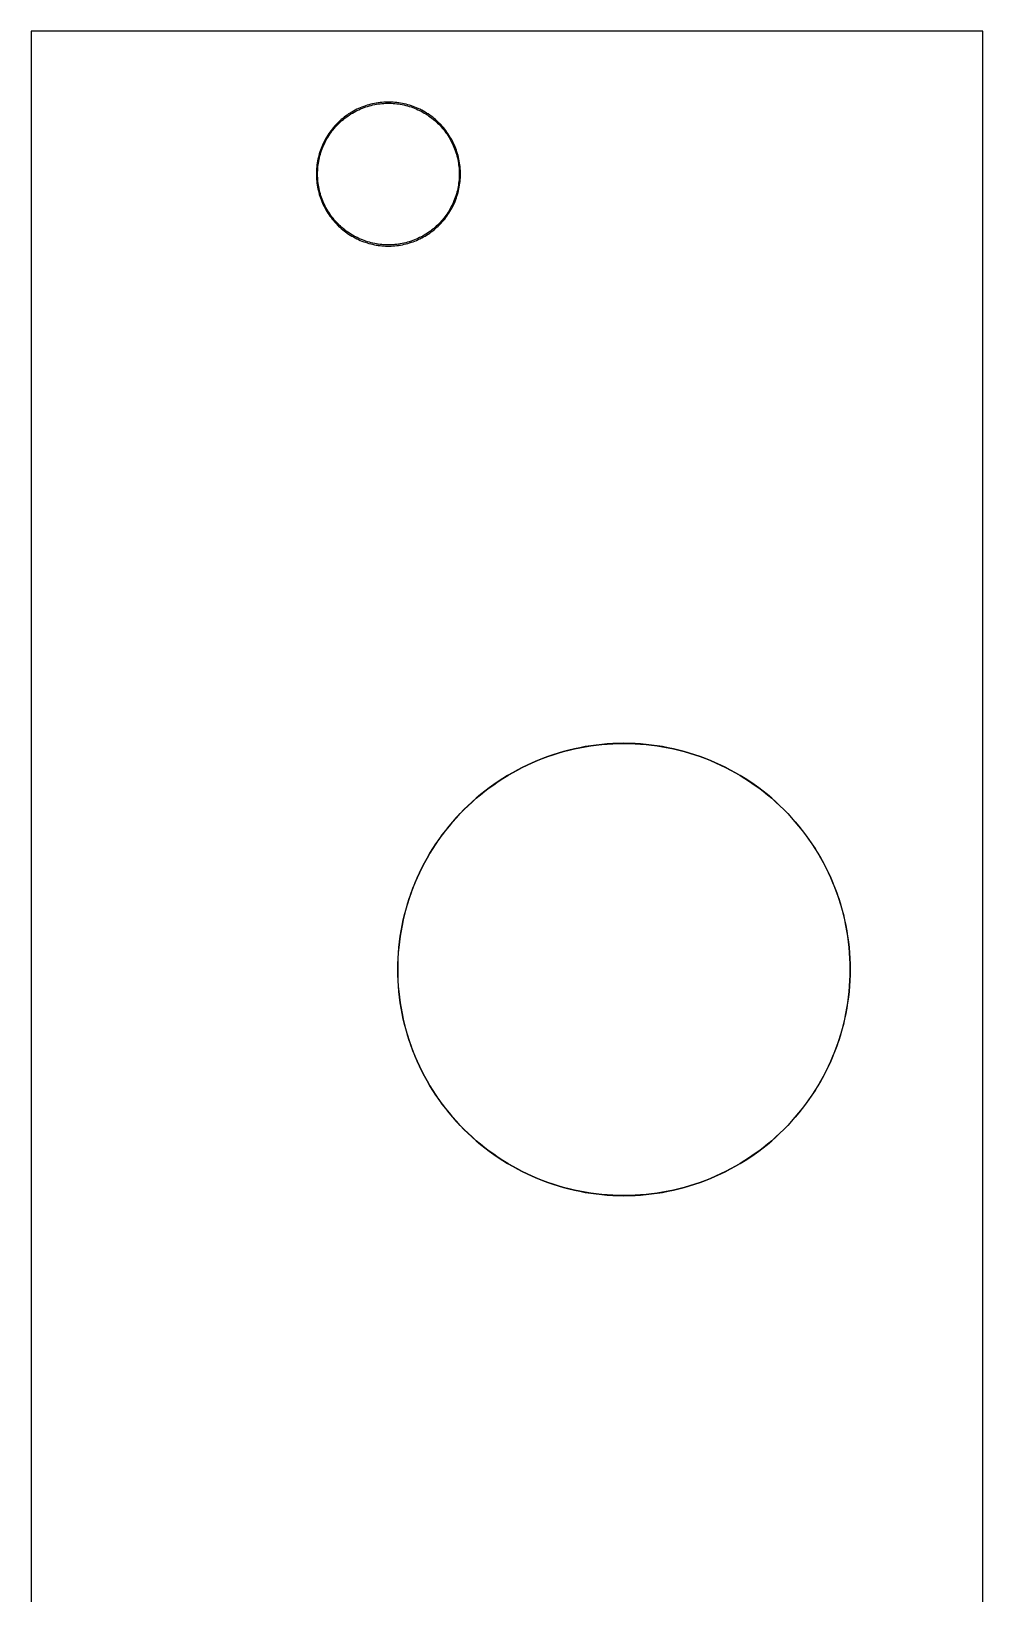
# Model space of a CAD drawing. Extents: x 4 to 24, y 9 to 138.
# Drawn here: x 3.97 to 23.95, y 104.93 to 137.75 of the extents above; entities that cross this region are included whole.
import ezdxf

# ---------------------------------------------------------------- set-up
doc = ezdxf.new("R2010")
doc.units = 0

msp = doc.modelspace()

# ---------------------------------------------------------------- linework, layer by layer
at = {"color": 5, "true_color": 0x0000ff}
msp.add_polyline3d([(23.94788, 9.25398, 0), (23.94788, 137.7541, 0), (3.96798, 137.7541, 0), (3.96798, 9.25398, 0), (23.94788, 9.25398, 0)], close=True, dxfattribs=at)
at = {"color": 34, "true_color": 0x008000}
for points in [[(3.96799, 9.25398, 0), (23.94788, 9.25398, 0), (23.94788, 137.75411, 0), (3.96799, 137.75411, 0), (3.96799, 9.25398, 0)], [(11.44828, 136.26693, 0), (11.40942, 136.26592, 0), (11.37056, 136.26388, 0), (11.3317, 136.26083, 0), (11.29309, 136.25676, 0), (11.25423, 136.25169, 0), (11.2503, 136.25107, 0), (11.21589, 136.2456, 0), (11.21587, 136.2456, 0), (11.21195, 136.24497, 0), (11.17359, 136.23786, 0), (11.13549, 136.22998, 0), (11.09765, 136.22084, 0), (11.06006, 136.21094, 0), (11.02272, 136.20002, 0), (10.98563, 136.18808, 0), (10.9488, 136.17512, 0), (10.91248, 136.16115, 0), (10.87641, 136.14642, 0), (10.84085, 136.13067, 0), (10.80555, 136.11416, 0), (10.77075, 136.09664, 0), (10.76721, 136.09483, 0), (10.73292, 136.07629, 0), (10.69914, 136.05699, 0), (10.66586, 136.03666, 0), (10.6331, 136.01584, 0), (10.60084, 135.99374, 0), (10.56909, 135.97114, 0), (10.5381, 135.94751, 0), (10.50788, 135.92312, 0), (10.4779, 135.89797, 0), (10.44895, 135.87233, 0), (10.4205, 135.84566, 0), (10.39281, 135.81823, 0), (10.39, 135.81541, 0), (10.36308, 135.78722, 0), (10.33666, 135.75852, 0), (10.31126, 135.72906, 0), (10.28637, 135.69909, 0), (10.26249, 135.66835, 0), (10.23938, 135.63711, 0), (10.21702, 135.60511, 0), (10.19569, 135.57259, 0), (10.17487, 135.53957, 0), (10.15531, 135.50604, 0), (10.13626, 135.47201, 0), (10.11822, 135.43746, 0), (10.11642, 135.43393, 0), (10.09939, 135.39886, 0), (10.08315, 135.36331, 0), (10.06791, 135.32749, 0), (10.05368, 135.29143, 0), (10.04022, 135.25486, 0), (10.02777, 135.21777, 0), (10.01634, 135.18069, 0), (10.00592, 135.1431, 0), (9.99653, 135.1055, 0), (9.9879, 135.0674, 0), (9.98028, 135.02905, 0), (9.97392, 134.9907, 0), (9.97331, 134.98677, 0), (9.96772, 134.94842, 0), (9.96313, 134.90956, 0), (9.95959, 134.87095, 0), (9.95705, 134.83209, 0), (9.95553, 134.79297, 0), (9.95501, 134.75411, 0), (9.95553, 134.71525, 0), (9.95705, 134.67613, 0), (9.95959, 134.63727, 0), (9.96313, 134.59866, 0), (9.96772, 134.5598, 0), (9.97331, 134.52144, 0), (9.97392, 134.51751, 0), (9.98028, 134.47916, 0), (9.9879, 134.44081, 0), (9.99653, 134.40271, 0), (10.00592, 134.36511, 0), (10.01634, 134.32753, 0), (10.02777, 134.29043, 0), (10.04022, 134.25335, 0), (10.05368, 134.21678, 0), (10.06791, 134.18071, 0), (10.08315, 134.1449, 0), (10.09939, 134.10934, 0), (10.11642, 134.07428, 0), (10.11822, 134.07075, 0), (10.13626, 134.0362, 0), (10.15531, 134.00217, 0), (10.17487, 133.96864, 0), (10.19569, 133.93562, 0), (10.21702, 133.90311, 0), (10.23938, 133.8711, 0), (10.26249, 133.83985, 0), (10.28637, 133.80913, 0), (10.31126, 133.77915, 0), (10.33666, 133.74968, 0), (10.36308, 133.72099, 0), (10.39, 133.6928, 0), (10.39281, 133.68999, 0), (10.4205, 133.66255, 0), (10.44895, 133.63587, 0), (10.4779, 133.61023, 0), (10.50788, 133.58508, 0), (10.5381, 133.5607, 0), (10.56909, 133.53708, 0), (10.60084, 133.51446, 0), (10.6331, 133.49237, 0), (10.66586, 133.47155, 0), (10.69914, 133.45123, 0), (10.73292, 133.43192, 0), (10.76721, 133.41337, 0), (10.77075, 133.41157, 0), (10.80555, 133.39405, 0), (10.84085, 133.37754, 0), (10.87641, 133.36179, 0), (10.91248, 133.34706, 0), (10.9488, 133.33309, 0), (10.98563, 133.32014, 0), (11.02272, 133.3082, 0), (11.06006, 133.29728, 0), (11.09765, 133.28737, 0), (11.13549, 133.27823, 0), (11.17359, 133.27035, 0), (11.21195, 133.26324, 0), (11.2503, 133.25714, 0), (11.25423, 133.25652, 0), (11.29309, 133.25144, 0), (11.3317, 133.24738, 0), (11.37056, 133.24433, 0), (11.40942, 133.2423, 0), (11.44828, 133.24127, 0), (11.4874, 133.24127, 0), (11.52626, 133.2423, 0), (11.56512, 133.24433, 0), (11.60399, 133.24738, 0), (11.64259, 133.25144, 0), (11.68146, 133.25652, 0), (11.68538, 133.25714, 0), (11.72373, 133.26324, 0), (11.76209, 133.27035, 0), (11.80019, 133.27823, 0), (11.83803, 133.28737, 0), (11.87563, 133.29728, 0), (11.91296, 133.3082, 0), (11.95005, 133.32014, 0), (11.98688, 133.33309, 0), (12.0232, 133.34706, 0), (12.05927, 133.36179, 0), (12.09483, 133.37754, 0), (12.13013, 133.39405, 0), (12.16493, 133.41157, 0), (12.16847, 133.41337, 0), (12.20276, 133.43192, 0), (12.23654, 133.45123, 0), (12.26982, 133.47155, 0), (12.30258, 133.49237, 0), (12.33484, 133.51446, 0), (12.36659, 133.53708, 0), (12.39758, 133.5607, 0), (12.42781, 133.58508, 0), (12.45778, 133.61023, 0), (12.48673, 133.63587, 0), (12.51518, 133.66255, 0), (12.54287, 133.68999, 0), (12.54568, 133.6928, 0), (12.5726, 133.72099, 0), (12.59902, 133.74968, 0), (12.62442, 133.77915, 0), (12.64931, 133.80913, 0), (12.67319, 133.83985, 0), (12.6963, 133.8711, 0), (12.71865, 133.90311, 0), (12.73999, 133.93562, 0), (12.76082, 133.96864, 0), (12.78037, 134.00217, 0), (12.79942, 134.0362, 0), (12.81746, 134.07075, 0), (12.81926, 134.07428, 0), (12.83628, 134.10934, 0), (12.85254, 134.1449, 0), (12.86778, 134.18071, 0), (12.882, 134.21678, 0), (12.89546, 134.25335, 0), (12.90791, 134.29043, 0), (12.91934, 134.32753, 0), (12.92975, 134.36511, 0), (12.93915, 134.40271, 0), (12.94779, 134.44081, 0), (12.95541, 134.47916, 0), (12.96176, 134.51751, 0), (12.96238, 134.52144, 0), (12.96797, 134.5598, 0), (12.97254, 134.59866, 0), (12.97609, 134.63727, 0), (12.97863, 134.67613, 0), (12.98016, 134.71525, 0), (12.98066, 134.75411, 0), (12.98016, 134.79297, 0), (12.97863, 134.83209, 0), (12.97609, 134.87095, 0), (12.97254, 134.90956, 0), (12.96797, 134.94842, 0), (12.96238, 134.98677, 0), (12.96176, 134.9907, 0), (12.95541, 135.02905, 0), (12.94779, 135.0674, 0), (12.93915, 135.1055, 0), (12.92975, 135.1431, 0), (12.91934, 135.18069, 0), (12.90791, 135.21777, 0), (12.89546, 135.25486, 0), (12.882, 135.29143, 0), (12.86778, 135.32749, 0), (12.85254, 135.36331, 0), (12.83628, 135.39886, 0), (12.81926, 135.43393, 0), (12.81746, 135.43746, 0), (12.79942, 135.47201, 0), (12.78037, 135.50604, 0), (12.76082, 135.53957, 0), (12.73999, 135.57259, 0), (12.71865, 135.60511, 0), (12.6963, 135.63711, 0), (12.67319, 135.66835, 0), (12.64931, 135.69909, 0), (12.62442, 135.72906, 0), (12.59902, 135.75852, 0), (12.5726, 135.78722, 0), (12.54568, 135.81541, 0), (12.54287, 135.81823, 0), (12.51518, 135.84566, 0), (12.48673, 135.87233, 0), (12.45778, 135.89797, 0), (12.42781, 135.92312, 0), (12.39758, 135.94751, 0), (12.36659, 135.97114, 0), (12.33484, 135.99374, 0), (12.30258, 136.01584, 0), (12.26982, 136.03666, 0), (12.23654, 136.05699, 0), (12.20276, 136.07629, 0), (12.16847, 136.09483, 0), (12.16493, 136.09664, 0), (12.13013, 136.11416, 0), (12.09483, 136.13067, 0), (12.05927, 136.14642, 0), (12.0232, 136.16115, 0), (11.98688, 136.17512, 0), (11.95005, 136.18808, 0), (11.91296, 136.20002, 0), (11.87563, 136.21094, 0), (11.83803, 136.22084, 0), (11.80019, 136.22998, 0), (11.76209, 136.23786, 0), (11.72373, 136.24497, 0), (11.71981, 136.2456, 0), (11.71979, 136.2456, 0), (11.68538, 136.25107, 0), (11.68146, 136.25169, 0), (11.64259, 136.25676, 0), (11.60399, 136.26083, 0), (11.56512, 136.26388, 0), (11.52626, 136.26592, 0), (11.4874, 136.26693, 0), (11.44828, 136.26693, 0)], [(11.56512, 133.26973, 0), (11.52626, 133.2677, 0), (11.4874, 133.26668, 0), (11.44828, 133.26668, 0), (11.40942, 133.2677, 0), (11.37056, 133.26973, 0), (11.3317, 133.27278, 0), (11.29309, 133.27684, 0), (11.25423, 133.28192, 0), (11.25421, 133.28192, 0), (11.2198, 133.2874, 0), (11.18144, 133.29451, 0), (11.14334, 133.30238, 0), (11.1055, 133.31153, 0), (11.06791, 133.32143, 0), (11.03057, 133.33236, 0), (10.99348, 133.34429, 0), (10.95665, 133.35725, 0), (10.92033, 133.37122, 0), (10.88426, 133.38595, 0), (10.8487, 133.4017, 0), (10.8134, 133.4182, 0), (10.78169, 133.43418, 0), (10.74785, 133.45247, 0), (10.71407, 133.47178, 0), (10.68079, 133.4921, 0), (10.64803, 133.51292, 0), (10.61577, 133.53502, 0), (10.58402, 133.55762, 0), (10.55303, 133.58125, 0), (10.52281, 133.60563, 0), (10.49283, 133.63077, 0), (10.46388, 133.65643, 0), (10.43543, 133.6831, 0), (10.4101, 133.7082, 0), (10.38363, 133.73592, 0), (10.35721, 133.76462, 0), (10.33181, 133.79409, 0), (10.30692, 133.82406, 0), (10.28304, 133.85479, 0), (10.25993, 133.88603, 0), (10.23758, 133.91803, 0), (10.21624, 133.95055, 0), (10.19542, 133.98356, 0), (10.17586, 134.0171, 0), (10.15681, 134.05113, 0), (10.14019, 134.08294, 0), (10.12356, 134.11719, 0), (10.1073, 134.15275, 0), (10.09206, 134.18856, 0), (10.07784, 134.22462, 0), (10.06438, 134.26121, 0), (10.05193, 134.29829, 0), (10.0405, 134.33537, 0), (10.03009, 134.37297, 0), (10.02069, 134.41056, 0), (10.01205, 134.44865, 0), (10.00442, 134.48701, 0), (9.99856, 134.52245, 0), (9.99311, 134.5598, 0), (9.98855, 134.59866, 0), (9.98499, 134.63727, 0), (9.98245, 134.67613, 0), (9.98093, 134.71525, 0), (9.98042, 134.75411, 0), (9.98093, 134.79297, 0), (9.98245, 134.83209, 0), (9.98499, 134.87095, 0), (9.98855, 134.90956, 0), (9.99311, 134.94842, 0), (9.99857, 134.98583, 0), (10.00442, 135.0212, 0), (10.01205, 135.05955, 0), (10.02069, 135.09764, 0), (10.03009, 135.13525, 0), (10.0405, 135.17284, 0), (10.05193, 135.20992, 0), (10.06438, 135.247, 0), (10.07784, 135.28358, 0), (10.09206, 135.31965, 0), (10.1073, 135.35546, 0), (10.12356, 135.39102, 0), (10.14018, 135.42526, 0), (10.15681, 135.45707, 0), (10.17586, 135.49112, 0), (10.19542, 135.52464, 0), (10.21624, 135.55766, 0), (10.23758, 135.59018, 0), (10.25993, 135.62217, 0), (10.28304, 135.65342, 0), (10.30692, 135.68416, 0), (10.33181, 135.71413, 0), (10.35721, 135.74359, 0), (10.38363, 135.77229, 0), (10.41009, 135.8, 0), (10.43543, 135.82511, 0), (10.46388, 135.85178, 0), (10.49283, 135.87743, 0), (10.52281, 135.90258, 0), (10.55303, 135.92696, 0), (10.58402, 135.95059, 0), (10.61577, 135.97318, 0), (10.64803, 135.99529, 0), (10.68079, 136.01612, 0), (10.71407, 136.03644, 0), (10.74785, 136.05573, 0), (10.78196, 136.07417, 0), (10.8134, 136.09001, 0), (10.8487, 136.10651, 0), (10.88426, 136.12226, 0), (10.92033, 136.137, 0), (10.95665, 136.15097, 0), (10.99348, 136.16391, 0), (11.03057, 136.17586, 0), (11.06791, 136.18678, 0), (11.1055, 136.19668, 0), (11.14334, 136.20583, 0), (11.18144, 136.21369, 0), (11.2198, 136.22082, 0), (11.25432, 136.2263, 0), (11.29309, 136.23137, 0), (11.3317, 136.23543, 0), (11.37056, 136.23848, 0), (11.40942, 136.24052, 0), (11.44828, 136.24153, 0), (11.4874, 136.24153, 0), (11.52626, 136.24052, 0), (11.56512, 136.23848, 0), (11.60399, 136.23543, 0), (11.64259, 136.23137, 0), (11.68131, 136.22631, 0), (11.71588, 136.22082, 0), (11.75424, 136.21369, 0), (11.79234, 136.20583, 0), (11.83018, 136.19668, 0), (11.86778, 136.18678, 0), (11.90511, 136.17586, 0), (11.9422, 136.16391, 0), (11.97903, 136.15097, 0), (12.01535, 136.137, 0), (12.05142, 136.12226, 0), (12.08698, 136.10651, 0), (12.12228, 136.09001, 0), (12.15372, 136.07417, 0), (12.18783, 136.05573, 0), (12.22161, 136.03644, 0), (12.25489, 136.01612, 0), (12.28765, 135.99529, 0), (12.31991, 135.97318, 0), (12.35166, 135.95059, 0), (12.38265, 135.92696, 0), (12.41288, 135.90258, 0), (12.44285, 135.87743, 0), (12.4718, 135.85178, 0), (12.50025, 135.82511, 0), (12.52559, 135.8, 0), (12.55205, 135.77229, 0), (12.57847, 135.74359, 0), (12.60387, 135.71413, 0), (12.62876, 135.68416, 0), (12.65264, 135.65342, 0), (12.67575, 135.62217, 0), (12.6981, 135.59018, 0), (12.71944, 135.55766, 0), (12.74027, 135.52464, 0), (12.75982, 135.49112, 0), (12.77887, 135.45707, 0), (12.79562, 135.42501, 0), (12.81212, 135.39102, 0), (12.82838, 135.35546, 0), (12.84362, 135.31965, 0), (12.85784, 135.28358, 0), (12.8713, 135.247, 0), (12.88375, 135.20992, 0), (12.89518, 135.17284, 0), (12.90559, 135.13525, 0), (12.91499, 135.09764, 0), (12.92363, 135.05955, 0), (12.93125, 135.0212, 0), (12.93719, 134.98532, 0), (12.94256, 134.94842, 0), (12.94714, 134.90956, 0), (12.95069, 134.87095, 0), (12.95323, 134.83209, 0), (12.95476, 134.79297, 0), (12.95526, 134.75411, 0), (12.95476, 134.71525, 0), (12.95323, 134.67613, 0), (12.95069, 134.63727, 0), (12.94714, 134.59866, 0), (12.94256, 134.5598, 0), (12.9372, 134.52296, 0), (12.93125, 134.48701, 0), (12.92363, 134.44865, 0), (12.91499, 134.41056, 0), (12.90559, 134.37297, 0), (12.89518, 134.33537, 0), (12.88375, 134.29829, 0), (12.8713, 134.26121, 0), (12.85784, 134.22462, 0), (12.84362, 134.18856, 0), (12.82838, 134.15275, 0), (12.81212, 134.11719, 0), (12.79561, 134.08319, 0), (12.77887, 134.05113, 0), (12.75982, 134.0171, 0), (12.74027, 133.98356, 0), (12.71944, 133.95055, 0), (12.6981, 133.91803, 0), (12.67575, 133.88603, 0), (12.65264, 133.85479, 0), (12.62876, 133.82406, 0), (12.60387, 133.79409, 0), (12.57847, 133.76462, 0), (12.55205, 133.73592, 0), (12.52558, 133.7082, 0), (12.50025, 133.6831, 0), (12.4718, 133.65643, 0), (12.44285, 133.63077, 0), (12.41288, 133.60563, 0), (12.38265, 133.58125, 0), (12.35166, 133.55762, 0), (12.31991, 133.53502, 0), (12.28765, 133.51292, 0), (12.25489, 133.4921, 0), (12.22161, 133.47178, 0), (12.18783, 133.45247, 0), (12.15399, 133.43418, 0), (12.12228, 133.4182, 0), (12.08698, 133.4017, 0), (12.05142, 133.38595, 0), (12.01535, 133.37122, 0), (11.97903, 133.35725, 0), (11.9422, 133.34429, 0), (11.90511, 133.33236, 0), (11.86778, 133.32143, 0), (11.83018, 133.31153, 0), (11.79234, 133.30238, 0), (11.75424, 133.29451, 0), (11.71588, 133.2874, 0), (11.68147, 133.28192, 0), (11.68146, 133.28192, 0), (11.64259, 133.27684, 0), (11.60399, 133.27278, 0), (11.56512, 133.26973, 0)], [(16.2974, 122.79376, 0), (16.18081, 122.78944, 0), (16.06448, 122.78233, 0), (15.9484, 122.77242, 0), (15.83258, 122.75947, 0), (15.71701, 122.74397, 0), (15.71661, 122.74391, 0), (15.60155, 122.72537, 0), (15.487, 122.70403, 0), (15.37295, 122.6799, 0), (15.25941, 122.65298, 0), (15.14664, 122.62326, 0), (15.03462, 122.59075, 0), (14.92363, 122.55544, 0), (14.81339, 122.51759, 0), (14.70417, 122.47695, 0), (14.59571, 122.43352, 0), (14.48878, 122.3878, 0), (14.38261, 122.33929, 0), (14.27796, 122.28798, 0), (14.2776, 122.2878, 0), (14.17397, 122.2342, 0), (14.07186, 122.17782, 0), (13.97128, 122.11914, 0), (13.87197, 122.05818, 0), (13.77418, 121.99443, 0), (13.67816, 121.92864, 0), (13.58368, 121.86032, 0), (13.49097, 121.7897, 0), (13.39978, 121.71681, 0), (13.31063, 121.64188, 0), (13.22325, 121.56466, 0), (13.13791, 121.48516, 0), (13.05434, 121.40388, 0), (13.05406, 121.4036, 0), (12.97278, 121.32003, 0), (12.89328, 121.23469, 0), (12.81606, 121.14731, 0), (12.74113, 121.05816, 0), (12.66823, 120.96697, 0), (12.59762, 120.87426, 0), (12.5293, 120.77977, 0), (12.46351, 120.68376, 0), (12.39976, 120.58597, 0), (12.3388, 120.48666, 0), (12.28012, 120.38607, 0), (12.22373, 120.28397, 0), (12.17014, 120.18033, 0), (12.16996, 120.17998, 0), (12.11865, 120.07533, 0), (12.07014, 119.96916, 0), (12.02442, 119.86223, 0), (11.98098, 119.75377, 0), (11.94034, 119.64455, 0), (11.9025, 119.53431, 0), (11.86719, 119.42331, 0), (11.83468, 119.3113, 0), (11.80496, 119.19852, 0), (11.77804, 119.08499, 0), (11.75391, 118.97094, 0), (11.73257, 118.85639, 0), (11.73251, 118.85599, 0), (11.73251, 118.85597, 0), (11.71403, 118.74132, 0), (11.71397, 118.74093, 0), (11.69847, 118.62536, 0), (11.68552, 118.50954, 0), (11.67561, 118.39346, 0), (11.6685, 118.27713, 0), (11.66418, 118.16054, 0), (11.66266, 118.04396, 0), (11.66418, 117.92737, 0), (11.6685, 117.81078, 0), (11.67561, 117.69445, 0), (11.68552, 117.57837, 0), (11.69847, 117.46255, 0), (11.71397, 117.34698, 0), (11.71403, 117.34659, 0), (11.73257, 117.23152, 0), (11.75391, 117.11697, 0), (11.77804, 117.00292, 0), (11.80496, 116.88939, 0), (11.83468, 116.77661, 0), (11.86719, 116.6646, 0), (11.9025, 116.5536, 0), (11.94034, 116.44336, 0), (11.98098, 116.33414, 0), (12.02442, 116.22568, 0), (12.07014, 116.11875, 0), (12.11865, 116.01258, 0), (12.11883, 116.01222, 0), (12.16996, 115.90793, 0), (12.17014, 115.90758, 0), (12.22373, 115.80394, 0), (12.28012, 115.70184, 0), (12.3388, 115.60125, 0), (12.39976, 115.50194, 0), (12.46351, 115.40415, 0), (12.5293, 115.30814, 0), (12.59762, 115.21365, 0), (12.66823, 115.12094, 0), (12.74113, 115.02975, 0), (12.81606, 114.9406, 0), (12.89328, 114.85322, 0), (12.97278, 114.76788, 0), (13.05406, 114.68431, 0), (13.05434, 114.68403, 0), (13.13791, 114.60275, 0), (13.22325, 114.52325, 0), (13.31063, 114.44603, 0), (13.39978, 114.3711, 0), (13.49097, 114.29821, 0), (13.58368, 114.22759, 0), (13.67816, 114.15927, 0), (13.77418, 114.09348, 0), (13.87197, 114.02973, 0), (13.97128, 113.96877, 0), (14.07186, 113.91009, 0), (14.17397, 113.85371, 0), (14.2776, 113.80011, 0), (14.27796, 113.79993, 0), (14.38261, 113.74862, 0), (14.48878, 113.70011, 0), (14.59571, 113.65439, 0), (14.70417, 113.61096, 0), (14.81339, 113.57032, 0), (14.92363, 113.53247, 0), (15.03462, 113.49716, 0), (15.14664, 113.46465, 0), (15.25941, 113.43493, 0), (15.37295, 113.40801, 0), (15.487, 113.38388, 0), (15.60155, 113.36254, 0), (15.71661, 113.344, 0), (15.71701, 113.34394, 0), (15.83258, 113.32844, 0), (15.9484, 113.31549, 0), (16.06448, 113.30558, 0), (16.18081, 113.29847, 0), (16.2974, 113.29415, 0), (16.41397, 113.29263, 0), (16.53057, 113.29415, 0), (16.64716, 113.29847, 0), (16.76349, 113.30558, 0), (16.87956, 113.31549, 0), (16.99539, 113.32844, 0), (17.11095, 113.34394, 0), (17.11135, 113.344, 0), (17.22641, 113.36254, 0), (17.34096, 113.38388, 0), (17.45501, 113.40801, 0), (17.56854, 113.43493, 0), (17.68133, 113.46465, 0), (17.79334, 113.49716, 0), (17.90434, 113.53247, 0), (18.01457, 113.57032, 0), (18.1238, 113.61096, 0), (18.23225, 113.65439, 0), (18.33918, 113.70011, 0), (18.44536, 113.74862, 0), (18.55001, 113.79993, 0), (18.55036, 113.80011, 0), (18.65364, 113.85353, 0), (18.65399, 113.85371, 0), (18.7561, 113.91009, 0), (18.85669, 113.96877, 0), (18.956, 114.02973, 0), (19.05379, 114.09348, 0), (19.1498, 114.15927, 0), (19.24429, 114.22759, 0), (19.337, 114.29821, 0), (19.42819, 114.3711, 0), (19.51734, 114.44603, 0), (19.60472, 114.52325, 0), (19.69006, 114.60275, 0), (19.77363, 114.68403, 0), (19.77391, 114.68431, 0), (19.85519, 114.76788, 0), (19.93469, 114.85322, 0), (20.0119, 114.9406, 0), (20.08683, 115.02975, 0), (20.15973, 115.12094, 0), (20.23034, 115.21365, 0), (20.29867, 115.30814, 0), (20.36446, 115.40415, 0), (20.42821, 115.50194, 0), (20.48917, 115.60125, 0), (20.54784, 115.70184, 0), (20.60423, 115.80394, 0), (20.65783, 115.90758, 0), (20.65801, 115.90793, 0), (20.70912, 116.01222, 0), (20.7093, 116.01258, 0), (20.75782, 116.11875, 0), (20.80355, 116.22568, 0), (20.84697, 116.33414, 0), (20.88761, 116.44336, 0), (20.92547, 116.5536, 0), (20.96077, 116.6646, 0), (20.99329, 116.77661, 0), (21.023, 116.88939, 0), (21.04993, 117.00292, 0), (21.07406, 117.11697, 0), (21.09539, 117.23152, 0), (21.09546, 117.23192, 0), (21.09546, 117.23194, 0), (21.11394, 117.34659, 0), (21.114, 117.34698, 0), (21.12949, 117.46255, 0), (21.14245, 117.57837, 0), (21.15235, 117.69445, 0), (21.15947, 117.81078, 0), (21.16378, 117.92737, 0), (21.16531, 118.04396, 0), (21.16378, 118.16054, 0), (21.15947, 118.27713, 0), (21.15235, 118.39346, 0), (21.14245, 118.50954, 0), (21.12949, 118.62536, 0), (21.114, 118.74093, 0), (21.11394, 118.74132, 0), (21.09546, 118.85597, 0), (21.09546, 118.85599, 0), (21.09539, 118.85639, 0), (21.07406, 118.97094, 0), (21.04993, 119.08499, 0), (21.023, 119.19852, 0), (20.99329, 119.3113, 0), (20.96077, 119.42331, 0), (20.92547, 119.53431, 0), (20.88761, 119.64455, 0), (20.84697, 119.75377, 0), (20.80355, 119.86223, 0), (20.75782, 119.96916, 0), (20.7093, 120.07533, 0), (20.65801, 120.17998, 0), (20.65783, 120.18033, 0), (20.60423, 120.28397, 0), (20.54784, 120.38607, 0), (20.48917, 120.48666, 0), (20.42821, 120.58597, 0), (20.36446, 120.68376, 0), (20.29867, 120.77977, 0), (20.23034, 120.87426, 0), (20.15973, 120.96697, 0), (20.08683, 121.05816, 0), (20.0119, 121.14731, 0), (19.93469, 121.23469, 0), (19.85519, 121.32003, 0), (19.77391, 121.4036, 0), (19.77363, 121.40388, 0), (19.69006, 121.48516, 0), (19.60472, 121.56466, 0), (19.51734, 121.64188, 0), (19.42819, 121.71681, 0), (19.337, 121.7897, 0), (19.24429, 121.86032, 0), (19.1498, 121.92864, 0), (19.05379, 121.99443, 0), (18.956, 122.05818, 0), (18.85669, 122.11914, 0), (18.7561, 122.17782, 0), (18.65399, 122.2342, 0), (18.55036, 122.2878, 0), (18.55001, 122.28798, 0), (18.44536, 122.33929, 0), (18.33918, 122.3878, 0), (18.23225, 122.43352, 0), (18.1238, 122.47695, 0), (18.01457, 122.51759, 0), (17.90434, 122.55544, 0), (17.79334, 122.59075, 0), (17.68133, 122.62326, 0), (17.56854, 122.65298, 0), (17.45501, 122.6799, 0), (17.34096, 122.70403, 0), (17.22641, 122.72537, 0), (17.11135, 122.74391, 0), (17.11095, 122.74397, 0), (16.99539, 122.75947, 0), (16.87956, 122.77242, 0), (16.76349, 122.78233, 0), (16.64716, 122.78944, 0), (16.53057, 122.79376, 0), (16.41397, 122.79528, 0), (16.2974, 122.79376, 0)], [(16.64716, 113.30101, 0), (16.53057, 113.29669, 0), (16.41397, 113.29517, 0), (16.2974, 113.29669, 0), (16.18081, 113.30101, 0), (16.06448, 113.30813, 0), (15.9484, 113.31803, 0), (15.83258, 113.33099, 0), (15.71711, 113.34647, 0), (15.60234, 113.36496, 0), (15.48778, 113.38629, 0), (15.37374, 113.41042, 0), (15.2602, 113.43735, 0), (15.14742, 113.46707, 0), (15.03541, 113.49958, 0), (14.92441, 113.53488, 0), (14.81418, 113.57273, 0), (14.70496, 113.61337, 0), (14.5965, 113.6568, 0), (14.48956, 113.70252, 0), (14.38339, 113.75104, 0), (14.27897, 113.80224, 0), (14.17547, 113.85576, 0), (14.07336, 113.91215, 0), (13.97277, 113.97082, 0), (13.87346, 114.03178, 0), (13.77567, 114.09554, 0), (13.67966, 114.16132, 0), (13.58517, 114.22965, 0), (13.49246, 114.30026, 0), (13.40127, 114.37316, 0), (13.31212, 114.44809, 0), (13.22474, 114.5253, 0), (13.1394, 114.60481, 0), (13.05597, 114.68595, 0), (12.97483, 114.76937, 0), (12.89533, 114.85472, 0), (12.81812, 114.94209, 0), (12.74319, 115.03125, 0), (12.67029, 115.12243, 0), (12.59968, 115.21514, 0), (12.53135, 115.30963, 0), (12.46556, 115.40564, 0), (12.40181, 115.50343, 0), (12.34085, 115.60275, 0), (12.28218, 115.70333, 0), (12.22579, 115.80544, 0), (12.17237, 115.90872, 0), (12.12107, 116.01336, 0), (12.07255, 116.11954, 0), (12.02683, 116.22647, 0), (11.9834, 116.33493, 0), (11.94276, 116.44415, 0), (11.90491, 116.55438, 0), (11.86961, 116.66538, 0), (11.83709, 116.7774, 0), (11.80738, 116.89017, 0), (11.78045, 117.00371, 0), (11.75632, 117.11776, 0), (11.73499, 117.23231, 0), (11.71651, 117.34696, 0), (11.71651, 117.34698, 0), (11.70101, 117.46255, 0), (11.68806, 117.57837, 0), (11.67815, 117.69445, 0), (11.67104, 117.81078, 0), (11.66672, 117.92737, 0), (11.6652, 118.04396, 0), (11.66672, 118.16054, 0), (11.67104, 118.27713, 0), (11.67815, 118.39346, 0), (11.68806, 118.50954, 0), (11.70101, 118.62536, 0), (11.71651, 118.74093, 0), (11.71651, 118.74095, 0), (11.73499, 118.8556, 0), (11.75632, 118.97015, 0), (11.78045, 119.0842, 0), (11.80738, 119.19774, 0), (11.83709, 119.31051, 0), (11.86961, 119.42253, 0), (11.90491, 119.53353, 0), (11.94276, 119.64376, 0), (11.9834, 119.75298, 0), (12.02683, 119.86144, 0), (12.07255, 119.96837, 0), (12.12107, 120.07455, 0), (12.17235, 120.17915, 0), (12.22579, 120.28247, 0), (12.28218, 120.38458, 0), (12.34085, 120.48516, 0), (12.40181, 120.58448, 0), (12.46556, 120.68227, 0), (12.53135, 120.77828, 0), (12.59968, 120.87277, 0), (12.67029, 120.96548, 0), (12.74319, 121.05666, 0), (12.81812, 121.14582, 0), (12.89533, 121.23319, 0), (12.97483, 121.31854, 0), (13.05597, 121.40196, 0), (13.1394, 121.4831, 0), (13.22474, 121.56261, 0), (13.31212, 121.63982, 0), (13.40127, 121.71475, 0), (13.49246, 121.78765, 0), (13.58517, 121.85826, 0), (13.67966, 121.92659, 0), (13.77567, 121.99237, 0), (13.87346, 122.05613, 0), (13.97277, 122.11709, 0), (14.07336, 122.17576, 0), (14.17547, 122.23215, 0), (14.27897, 122.28567, 0), (14.38339, 122.33687, 0), (14.48956, 122.38539, 0), (14.5965, 122.43111, 0), (14.70496, 122.47454, 0), (14.81418, 122.51518, 0), (14.92441, 122.55303, 0), (15.03541, 122.58833, 0), (15.14742, 122.62084, 0), (15.2602, 122.65056, 0), (15.37374, 122.67749, 0), (15.48778, 122.70162, 0), (15.60234, 122.72295, 0), (15.71712, 122.74144, 0), (15.83258, 122.75693, 0), (15.9484, 122.76988, 0), (16.06448, 122.77979, 0), (16.18081, 122.7869, 0), (16.2974, 122.79121, 0), (16.41397, 122.79274, 0), (16.53057, 122.79121, 0), (16.64716, 122.7869, 0), (16.76349, 122.77979, 0), (16.87956, 122.76988, 0), (16.99539, 122.75693, 0), (17.1109, 122.74144, 0), (17.22563, 122.72295, 0), (17.34018, 122.70162, 0), (17.45423, 122.67749, 0), (17.56777, 122.65056, 0), (17.68054, 122.62084, 0), (17.79256, 122.58833, 0), (17.90355, 122.55303, 0), (18.01379, 122.51518, 0), (18.12301, 122.47454, 0), (18.23147, 122.43111, 0), (18.3384, 122.38539, 0), (18.44456, 122.33687, 0), (18.54921, 122.28556, 0), (18.6525, 122.23215, 0), (18.75461, 122.17576, 0), (18.85519, 122.11709, 0), (18.95451, 122.05613, 0), (19.0523, 121.99237, 0), (19.1483, 121.92659, 0), (19.2428, 121.85826, 0), (19.33551, 121.78765, 0), (19.42669, 121.71475, 0), (19.51585, 121.63982, 0), (19.60322, 121.56261, 0), (19.68856, 121.4831, 0), (19.77199, 121.40196, 0), (19.85313, 121.31854, 0), (19.93263, 121.23319, 0), (20.00985, 121.14582, 0), (20.08477, 121.05666, 0), (20.15768, 120.96548, 0), (20.22829, 120.87277, 0), (20.29662, 120.77828, 0), (20.3624, 120.68227, 0), (20.42616, 120.58448, 0), (20.48712, 120.48516, 0), (20.54579, 120.38458, 0), (20.60218, 120.28247, 0), (20.65561, 120.17915, 0), (20.7069, 120.07455, 0), (20.75541, 119.96837, 0), (20.80113, 119.86144, 0), (20.84457, 119.75298, 0), (20.88521, 119.64376, 0), (20.92305, 119.53353, 0), (20.95836, 119.42253, 0), (20.99087, 119.31051, 0), (21.02059, 119.19774, 0), (21.04751, 119.0842, 0), (21.07164, 118.97015, 0), (21.09298, 118.8556, 0), (21.11147, 118.74083, 0), (21.12695, 118.62536, 0), (21.13991, 118.50954, 0), (21.14981, 118.39346, 0), (21.15692, 118.27713, 0), (21.16124, 118.16054, 0), (21.16277, 118.04396, 0), (21.16124, 117.92737, 0), (21.15692, 117.81078, 0), (21.14981, 117.69445, 0), (21.13991, 117.57837, 0), (21.12695, 117.46255, 0), (21.11146, 117.34698, 0), (21.11146, 117.34696, 0), (21.09298, 117.23231, 0), (21.07164, 117.11776, 0), (21.04751, 117.00371, 0), (21.02059, 116.89017, 0), (20.99087, 116.7774, 0), (20.95836, 116.66538, 0), (20.92305, 116.55438, 0), (20.88521, 116.44415, 0), (20.84457, 116.33493, 0), (20.80113, 116.22647, 0), (20.75541, 116.11954, 0), (20.7069, 116.01336, 0), (20.65559, 115.90872, 0), (20.60218, 115.80544, 0), (20.54579, 115.70333, 0), (20.48712, 115.60275, 0), (20.42616, 115.50343, 0), (20.3624, 115.40564, 0), (20.29662, 115.30963, 0), (20.22829, 115.21514, 0), (20.15768, 115.12243, 0), (20.08477, 115.03125, 0), (20.00985, 114.94209, 0), (19.93263, 114.85472, 0), (19.85313, 114.76937, 0), (19.77199, 114.68595, 0), (19.68856, 114.60481, 0), (19.60322, 114.5253, 0), (19.51585, 114.44809, 0), (19.42669, 114.37316, 0), (19.33551, 114.30026, 0), (19.2428, 114.22965, 0), (19.1483, 114.16132, 0), (19.0523, 114.09554, 0), (18.95451, 114.03178, 0), (18.85519, 113.97082, 0), (18.75461, 113.91215, 0), (18.6525, 113.85576, 0), (18.54922, 113.80235, 0), (18.54921, 113.80235, 0), (18.44456, 113.75104, 0), (18.3384, 113.70252, 0), (18.23147, 113.6568, 0), (18.12301, 113.61337, 0), (18.01379, 113.57273, 0), (17.90355, 113.53488, 0), (17.79256, 113.49958, 0), (17.68054, 113.46707, 0), (17.56777, 113.43735, 0), (17.45423, 113.41042, 0), (17.34018, 113.38629, 0), (17.22563, 113.36496, 0), (17.1109, 113.34647, 0), (16.99539, 113.33099, 0), (16.87956, 113.31803, 0), (16.76349, 113.30813, 0), (16.64716, 113.30101, 0)]]:
    msp.add_polyline3d(points, close=True, dxfattribs=at)

doc.saveas('drawing.dxf')
